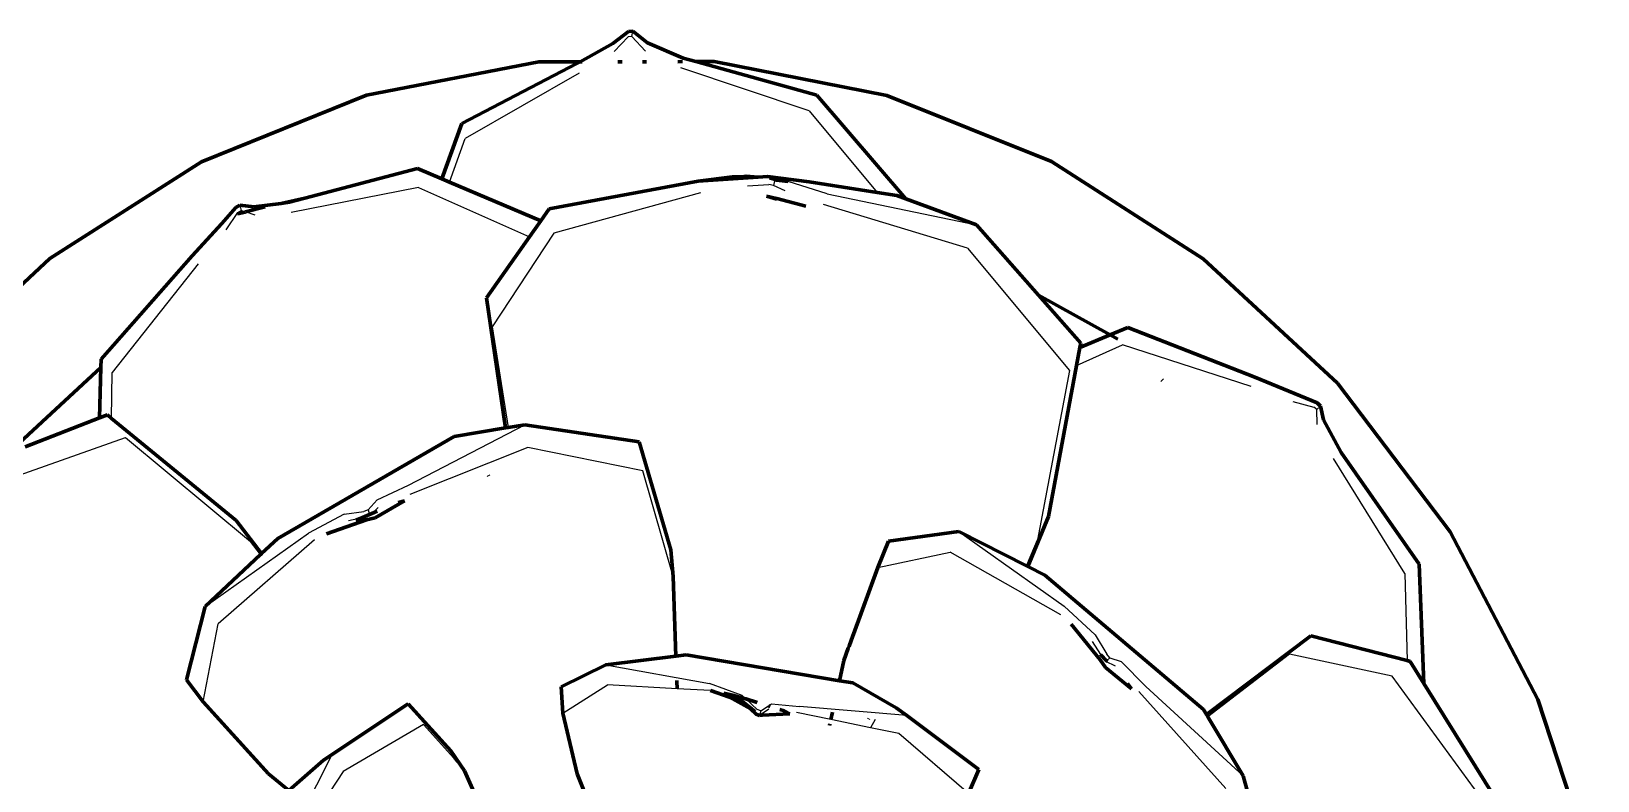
# Model space of a CAD drawing. Header units: millimetres. Extents: x 4307 to 31003, y 2809 to 20009.
# Drawn here: x 10981.3 to 11103.3, y 12924.7 to 12983.1 of the extents above; entities that cross this region are included whole.
import ezdxf

# ---------------------------------------------------------------- set-up
doc = ezdxf.new("R2010")
doc.units = ezdxf.units.MM
doc.layers.add('ProfileEdges', color=7, linetype='Continuous')

msp = doc.modelspace()

# ---------------------------------------------------------------- linework, layer by layer
for p, q in [((11026.69, 12981.5), (11027.79, 12982.65)), ((11028.07, 12982.67), (11027.79, 12982.65)), ((11028.07, 12982.67), (11028.16, 12983.07)), ((11029.14, 12981.53), (11028.07, 12982.67)), ((11023.97, 12979.8), (11015.08, 12974.71)), ((11041.9, 12976.88), (11031.9, 12980.21)), ((11041.9, 12976.88), (11047.19, 12970.51)), ((11013.88, 12971.31), (11015.08, 12974.71)), ((11037.08, 12971.03), (11038.76, 12971.12)), ((11037.92, 12971.71), (11038.81, 12971.65)), ((11039.11, 12971.06), (11038.76, 12971.12)), ((11039.21, 12971.52), (11039.11, 12971.06)), ((11040.03, 12970.64), (11039.11, 12971.06)), ((11039.23, 12971.58), (11039.21, 12971.52)), ((11043.31, 12970.41), (11040.26, 12971.36)), ((11011.45, 12970.9), (11001.52, 12968.96)), ((11011.45, 12970.9), (11020.11, 12967.06)), ((11033.42, 12970.48), (11021.99, 12967.33)), ((11043.31, 12970.41), (11054.93, 12967.99)), ((10996.46, 12967.59), (10997.37, 12968.96)), ((10997.37, 12968.96), (10997.64, 12969.1)), ((10997.54, 12969.51), (10997.64, 12969.1)), ((10997.95, 12968.98), (10997.64, 12969.1)), ((10998.73, 12968.74), (10997.98, 12968.99)), ((11054.24, 12966.18), (11043.01, 12969.56)), ((11021.99, 12967.33), (11017.2, 12960.04)), ((11054.24, 12966.18), (11062.19, 12956.64)), ((10994.28, 12964.96), (10987.59, 12956.48)), ((11017.2, 12960.04), (11018.43, 12952.19)), ((11062.73, 12957.03), (11066.32, 12958.64)), ((11076.34, 12955.39), (11066.32, 12958.64)), ((10987.54, 12952.91), (10987.59, 12956.48)), ((11062.19, 12956.64), (11059.69, 12943.45)), ((11079.58, 12954.23), (11081.23, 12953.79)), ((11081.47, 12953.59), (11081.23, 12953.79)), ((11081.76, 12953.86), (11081.47, 12953.59)), ((11081.5, 12952.42), (11081.47, 12953.59)), ((11010.68, 12947.69), (11019.74, 12952.41)), ((10977.44, 12947.47), (10988.61, 12951.41)), ((10988.61, 12951.41), (10998.36, 12943.32)), ((11019.97, 12950.63), (11010.77, 12946.98)), ((11028.93, 12948.83), (11019.97, 12950.63)), ((11088.33, 12940.81), (11082.76, 12949.79)), ((11031.3, 12940.59), (11028.93, 12948.83)), ((11008.23, 12946.57), (11010.68, 12947.69)), ((11005.66, 12945.43), (11002.89, 12943.97)), ((11005.66, 12945.43), (11007.2, 12945.66)), ((11007.54, 12945.79), (11007.2, 12945.66)), ((11007.54, 12945.79), (11008.23, 12946.57)), ((11007.54, 12945.79), (11007.63, 12945.42)), ((11007.82, 12945.5), (11007.65, 12945.35)), ((11008.32, 12945.97), (11007.82, 12945.5)), ((11005.99, 12944.95), (11007.1, 12945.19)), ((11007.1, 12945.19), (11007.37, 12945.25)), ((11007.37, 12945.25), (11007.65, 12945.35)), ((11007.63, 12945.42), (11007.65, 12945.35)), ((10994.82, 12938.26), (11002.89, 12943.97)), ((11003.34, 12943.43), (10995.85, 12936.89)), ((10999.14, 12942.3), (10998.36, 12943.32)), ((11047.7, 12942.31), (11048.09, 12943.34)), ((11053.56, 12944.09), (11061.78, 12938.27)), ((11058.84, 12941.41), (11059.69, 12943.45)), ((11047.25, 12941.28), (11052.88, 12942.47)), ((11061.52, 12937.6), (11052.88, 12942.47)), ((11088.33, 12940.81), (11088.51, 12934.03)), ((11064.19, 12936.05), (11061.78, 12938.27)), ((10994.66, 12930.82), (10995.85, 12936.89)), ((11064.19, 12936.05), (11065.09, 12934.54)), ((11063.94, 12935.51), (11064.61, 12934.5)), ((11064.61, 12934.5), (11064.82, 12934.2)), ((11065.33, 12934.25), (11065.09, 12934.54)), ((11079.33, 12934.54), (11072.97, 12929.64)), ((11087.32, 12932.82), (11079.33, 12934.54)), ((11026.06, 12933.71), (11034.14, 12932.25)), ((11065.02, 12933.95), (11064.82, 12934.2)), ((11065.02, 12933.95), (11065.08, 12934.01)), ((11065.77, 12933.6), (11065.02, 12933.95)), ((11065.08, 12934.01), (11065.33, 12934.25)), ((11065.33, 12934.25), (11066.22, 12933.95)), ((11066.22, 12933.95), (11068.14, 12932.01)), ((11022.71, 12929.93), (11026.18, 12932.14)), ((11031.61, 12931.84), (11026.18, 12932.14)), ((11036.68, 12931.3), (11034.14, 12932.25)), ((11068.14, 12932.01), (11075.73, 12925.05)), ((11094.73, 12922.69), (11087.32, 12932.82)), ((11034.21, 12931.7), (11031.61, 12931.84)), ((11036.68, 12931.3), (11036.97, 12931.04)), ((11036.97, 12931.04), (11037.84, 12930.23)), ((11074.38, 12924.06), (11067.59, 12931.62)), ((11010.65, 12930.65), (11004.68, 12926.63)), ((11038.13, 12930.11), (11037.84, 12930.23)), ((11038.76, 12930.24), (11038.02, 12929.75)), ((11038.13, 12930.11), (11038.02, 12929.75)), ((11038.13, 12930.11), (11038.72, 12930.51)), ((11038.72, 12930.51), (11038.96, 12930.67)), ((11038.96, 12930.67), (11041.15, 12930.46)), ((11043.59, 12929.43), (11040.91, 12929.98)), ((11049.5, 12929.76), (11041.15, 12930.46)), ((11011.84, 12929.05), (11005.57, 12925.4)), ((11014.21, 12926.44), (11011.84, 12929.05)), ((11046.69, 12928.79), (11043.59, 12929.43)), ((11047.03, 12929.43), (11046.69, 12928.79)), ((11048.88, 12928.34), (11046.69, 12928.79)), ((11054.31, 12923.68), (11048.88, 12928.34)), ((11004.68, 12926.63), (11000.49, 12918.45)), ((11014.26, 12926.33), (11014.21, 12926.44)), ((11015.05, 12925.44), (11014.26, 12926.33)), ((11005.57, 12925.4), (11003.46, 12922.14))]:
    msp.add_line(p, q)
at = {"layer": 'ProfileEdges', "lineweight": 211}
for p, q in [((11026.59, 12982.12), (11024.04, 12980.7)), ((11026.59, 12982.12), (11027.82, 12983.05)), ((11028.16, 12983.07), (11027.82, 12983.05)), ((11028.16, 12983.07), (11029.3, 12982.16)), ((11032.09, 12980.98), (11029.3, 12982.16)), ((11033.07, 12980.71), (11032.09, 12980.98)), ((11020.84, 12980.7), (11007.39, 12978.08)), ((11014.82, 12975.89), (11023.79, 12980.56)), ((11024.04, 12980.7), (11020.84, 12980.7)), ((11024.04, 12980.7), (11023.79, 12980.56)), ((11024.22, 12980.7), (11024.04, 12980.7)), ((11027.33, 12980.7), (11027, 12980.7)), ((11029.23, 12980.7), (11028.9, 12980.7)), ((11032.02, 12980.71), (11031.65, 12980.7)), ((11034.5, 12980.71), (11033.07, 12980.71)), ((11042.5, 12978.09), (11033.07, 12980.71)), ((11047.95, 12978.07), (11034.5, 12980.71)), ((11007.39, 12978.08), (10994.55, 12972.91)), ((11042.5, 12978.09), (11049.44, 12970.01)), ((11047.95, 12978.07), (11060.78, 12972.92)), ((11013.27, 12971.57), (11014.82, 12975.89)), ((10982.72, 12965.36), (10994.55, 12972.91)), ((11011.37, 12972.37), (11002.59, 12970.06)), ((11013.27, 12971.57), (11011.37, 12972.37)), ((11060.78, 12972.92), (11072.61, 12965.35)), ((11013.88, 12971.31), (11013.27, 12971.57)), ((11020.99, 12968.31), (11013.88, 12971.31)), ((11021.64, 12969.23), (11033.26, 12971.38)), ((11033.26, 12971.38), (11036.64, 12971.73)), ((11035.93, 12971.72), (11033.26, 12971.38)), ((11037.92, 12971.71), (11033.26, 12971.38)), ((11035.93, 12971.72), (11036.64, 12971.73)), ((11036.64, 12971.73), (11036.99, 12971.77)), ((11036.99, 12971.77), (11037.92, 12971.71)), ((11038.66, 12971.76), (11037.92, 12971.71)), ((11038.66, 12971.76), (11041.9, 12971.33)), ((11039.23, 12971.58), (11038.81, 12971.65)), ((11039.21, 12971.52), (11038.81, 12971.65)), ((11039.34, 12971.48), (11039.21, 12971.52)), ((11039.23, 12971.58), (11040.26, 12971.36)), ((11039.34, 12971.48), (11040.26, 12971.36)), ((11041.9, 12971.33), (11047.19, 12970.51)), ((11000.74, 12969.66), (11002.59, 12970.06)), ((11002.59, 12970.06), (11001.41, 12969.75)), ((11038.57, 12970.23), (11039.34, 12970.04)), ((11038.57, 12970.23), (11039.35, 12970)), ((11039.38, 12970.03), (11039.35, 12970)), ((11041.63, 12969.45), (11039.38, 12970.03)), ((11047.19, 12970.51), (11048.72, 12970.28)), ((11048.72, 12970.28), (11049.44, 12970.01)), ((11049.44, 12970.01), (11054.93, 12967.99)), ((10996.12, 12968.1), (10997.22, 12969.35)), ((10997.22, 12969.35), (10997.54, 12969.51)), ((10997.35, 12968.84), (10997.95, 12968.98)), ((10997.54, 12969.51), (10998.63, 12969.39)), ((10997.98, 12968.99), (10997.95, 12968.98)), ((10999.51, 12969.38), (10997.98, 12968.99)), ((11000.74, 12969.66), (10998.63, 12969.39)), ((11001.41, 12969.75), (11000.74, 12969.66)), ((11020.99, 12968.31), (11021.64, 12969.23)), ((10996.12, 12968.1), (10993.82, 12965.56)), ((11020.11, 12967.06), (11020.99, 12968.31)), ((11059.76, 12962.52), (11054.93, 12967.99)), ((11016.74, 12962.31), (11020.11, 12967.06)), ((10982.72, 12965.36), (10972.26, 12955.64)), ((10986.72, 12957.51), (10993.82, 12965.56)), ((11072.61, 12965.35), (11083.08, 12955.65)), ((11063.06, 12958.78), (11059.76, 12962.52)), ((11059.76, 12962.52), (11065.35, 12959.41)), ((11018.24, 12952.16), (11016.74, 12962.31)), ((11062.99, 12958.42), (11065.35, 12959.41)), ((11065.35, 12959.41), (11066.73, 12959.99)), ((11065.35, 12959.41), (11065.95, 12959.08)), ((11066.73, 12959.99), (11076.64, 12956.11)), ((11062.73, 12957.03), (11062.99, 12958.42)), ((11062.99, 12958.42), (11063.06, 12958.78)), ((10986.7, 12956.86), (10980.37, 12950.99)), ((10986.58, 12952.94), (10986.7, 12956.86)), ((10986.7, 12956.86), (10986.72, 12957.51)), ((11060.54, 12945.27), (11062.73, 12957.03)), ((11069.37, 12955.91), (11069.43, 12955.85)), ((11081.48, 12954.12), (11076.64, 12956.11)), ((11083.08, 12955.65), (11091.85, 12944.07)), ((11081.48, 12954.12), (11081.76, 12953.86)), ((10986.58, 12952.94), (10980.8, 12950.69)), ((10987.22, 12953.19), (10986.58, 12952.94)), ((10987.54, 12952.91), (10987.22, 12953.19)), ((10997.23, 12944.95), (10987.54, 12952.91)), ((11081.76, 12953.86), (11081.98, 12952.8)), ((11083.35, 12950.24), (11081.98, 12952.8)), ((11014.23, 12951.5), (11018.24, 12952.16)), ((11018.24, 12952.16), (11018.43, 12952.19)), ((11018.43, 12952.19), (11019.74, 12952.41)), ((11019.74, 12952.41), (11028.65, 12951.08)), ((11000.48, 12943.55), (11014.23, 12951.5)), ((11031.11, 12942.66), (11028.65, 12951.08)), ((11089.43, 12941.55), (11083.35, 12950.24)), ((11016.88, 12948.46), (11016.9, 12948.41)), ((11016.91, 12948.47), (11016.93, 12948.42)), ((11007.82, 12945.5), (11007.63, 12945.42)), ((11008.24, 12945.68), (11007.82, 12945.5)), ((11008.08, 12945.16), (11010.35, 12946.49)), ((11009.86, 12946.36), (11010.35, 12946.49)), ((10999.22, 12942.38), (10997.23, 12944.95)), ((11007.41, 12944.99), (11004.28, 12943.92)), ((11007.1, 12945.19), (11006.58, 12944.97)), ((11007.63, 12945.42), (11007.1, 12945.19)), ((11007.41, 12944.99), (11008.08, 12945.16)), ((11058.95, 12941.36), (11060.54, 12945.27)), ((10999.22, 12942.38), (11000.48, 12943.55)), ((11048.09, 12943.34), (11047.25, 12941.28)), ((11048.09, 12943.34), (11053.56, 12944.09)), ((11053.56, 12944.09), (11058.84, 12941.41)), ((11098.69, 12930.99), (11091.85, 12944.07)), ((10994.82, 12938.26), (10999.14, 12942.3)), ((10999.14, 12942.3), (10999.22, 12942.38)), ((11031.3, 12940.59), (11031.11, 12942.66)), ((11031.51, 12934.39), (11031.3, 12940.59)), ((11045.36, 12936.1), (11047.25, 12941.28)), ((11058.84, 12941.41), (11058.95, 12941.36)), ((11058.95, 12941.36), (11060.26, 12940.69)), ((11060.26, 12940.69), (11072.63, 12930.22)), ((11089.79, 12932.26), (11089.43, 12941.55)), ((10993.36, 12932.54), (10994.82, 12938.26)), ((11045.31, 12935.97), (11045.01, 12935.15)), ((11045.31, 12935.97), (11045.36, 12936.1)), ((11064.58, 12934.1), (11062.31, 12936.86)), ((11072.86, 12929.83), (11080.99, 12935.96)), ((11080.99, 12935.96), (11088.51, 12934.03)), ((11031.51, 12934.39), (11032.3, 12934.49)), ((11032.3, 12934.49), (11044.26, 12932.46)), ((11044.95, 12935), (11044.6, 12934.03)), ((11045.01, 12935.15), (11044.95, 12935)), ((11065.08, 12934.01), (11064.61, 12934.5)), ((11022.57, 12931.99), (11026.06, 12933.71)), ((11026.06, 12933.71), (11031.51, 12934.39)), ((11044.6, 12934.03), (11044.26, 12932.46)), ((11064.58, 12934.1), (11065, 12933.49)), ((11065, 12933.49), (11067.01, 12931.84)), ((11065.14, 12933.95), (11065.08, 12934.01)), ((11088.51, 12934.03), (11088.73, 12933.97)), ((11088.73, 12933.97), (11089.79, 12932.26)), ((10993.36, 12932.54), (10994.66, 12930.82)), ((11031.58, 12932.42), (11031.58, 12932.47)), ((11031.61, 12931.84), (11031.58, 12932.42)), ((11044.26, 12932.46), (11045.29, 12932.29)), ((11048.67, 12930.34), (11045.29, 12932.29)), ((11067.01, 12931.84), (11066.71, 12932.26)), ((11089.79, 12932.26), (11095.4, 12923.23)), ((10994.66, 12930.82), (10999.77, 12925.2)), ((11022.57, 12931.99), (11022.71, 12929.93)), ((11035.68, 12931.19), (11034.21, 12931.7)), ((11035.94, 12931.35), (11035.24, 12931.49)), ((11037.33, 12930.27), (11035.68, 12931.19)), ((11036.7, 12930.84), (11035.68, 12931.19)), ((11036.97, 12931.04), (11035.94, 12931.35)), ((11036.7, 12930.84), (11037.7, 12930.06)), ((11037.33, 12930.27), (11036.7, 12930.84)), ((11037.85, 12930.77), (11036.97, 12931.04)), ((11103.35, 12916.79), (11098.69, 12930.99)), ((11010.65, 12930.65), (11004.06, 12926.28)), ((11013.96, 12926.99), (11010.65, 12930.65)), ((11022.71, 12929.93), (11023.82, 12925.22)), ((11037.7, 12930.06), (11037.33, 12930.27)), ((11037.78, 12929.86), (11037.33, 12930.27)), ((11038.02, 12929.75), (11037.78, 12929.86)), ((11038.02, 12929.75), (11038.24, 12929.79)), ((11040.4, 12929.88), (11038.24, 12929.79)), ((11038.86, 12930.46), (11038.72, 12930.51)), ((11039.94, 12930.13), (11039.62, 12930.23)), ((11039.94, 12930.13), (11040.4, 12929.88)), ((11043.72, 12930.01), (11043.59, 12929.43)), ((11049.5, 12929.76), (11048.67, 12930.34)), ((11049.5, 12929.76), (11055.11, 12925.54)), ((11072.63, 12930.22), (11072.86, 12929.83)), ((11072.86, 12929.83), (11072.97, 12929.64)), ((11072.97, 12929.64), (11075.73, 12925.05)), ((11043.52, 12929.1), (11043.49, 12928.98)), ((11046.51, 12929.47), (11046.54, 12929.51)), ((11004.06, 12926.28), (11001.34, 12923.9)), ((11013.96, 12926.99), (11015.05, 12925.44)), ((10999.77, 12925.2), (11001.34, 12923.9)), ((11017.22, 12920.52), (11015.05, 12925.44)), ((11025.87, 12920.07), (11023.82, 12925.22)), ((11055.11, 12925.54), (11054.31, 12923.68)), ((11075.73, 12925.05), (11078.25, 12915.75))]:
    msp.add_line(p, q, dxfattribs=at)

doc.saveas('drawing.dxf')
